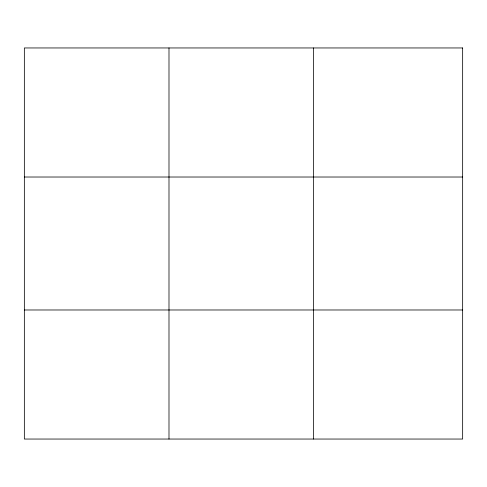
<?xml version="1.0" encoding="UTF-8"?>
<svg xmlns="http://www.w3.org/2000/svg" width="487" height="487" viewBox="0 0 487 487"><rect width="100%" height="100%" fill="white"/><g stroke="black" fill="none" stroke-linecap="round" stroke-linejoin="round"><path stroke-width="0.73" d="M168.989 439.043L168.989 47.957M313.628 439.043L313.628 47.957M24.35 177.018L462.65 177.018M24.35 309.982L462.65 309.982M462.65 47.957L462.65 439.043L24.35 439.043L24.35 47.957L462.65 47.957"/></g></svg>
